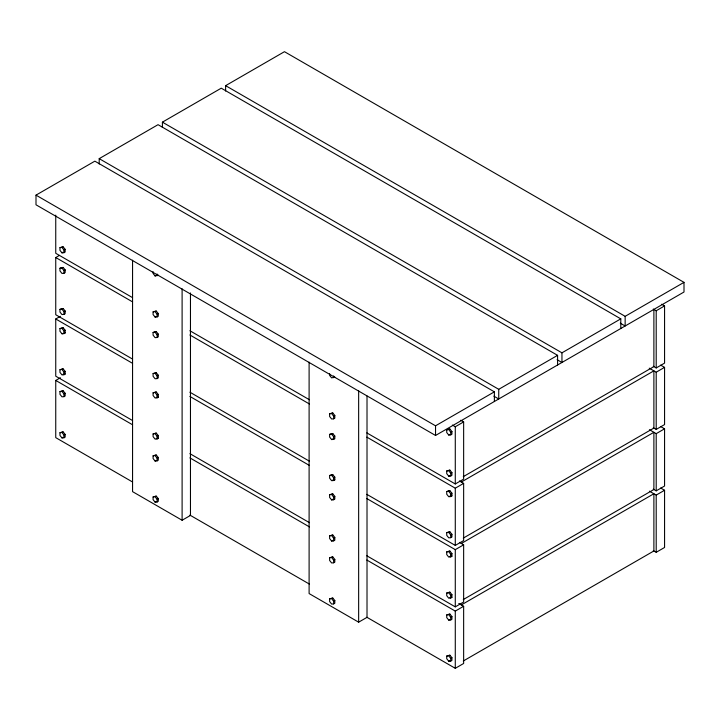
<?xml version="1.0" encoding="UTF-8"?>
<svg xmlns="http://www.w3.org/2000/svg" width="720" height="720" viewBox="0 0 720 720"><rect width="100%" height="100%" fill="white"/><g stroke="black" fill="none" stroke-linecap="round" stroke-linejoin="round"><path stroke-width="1.08" d="M225.621 91.026L225.621 85.662L284.463 51.687L684 282.357L684 292.014L435.537 435.465L36 204.795L36 195.138L94.851 161.163L494.379 391.833L494.379 401.49M99.207 164.016L99.207 158.652L158.049 124.677L557.586 355.338L557.586 364.995M162.414 127.521L162.414 122.157L221.256 88.182L620.793 318.852L620.793 328.509M59.967 247.68L63.144 246.834L65.151 249.336L65.151 252.018L63.99 252.684L61.983 252.864L59.967 250.362L59.967 247.68L63.144 246.834M63.99 252.684L63.99 250.002L65.151 249.336M61.983 252.864L63.144 252.198M132.543 359.082L55.746 314.739L55.746 257.526L59.463 255.384M59.967 268.254L63.144 267.408L65.151 269.91L65.151 272.592L63.99 273.258L61.983 273.438L59.967 270.936L59.967 268.254L63.144 267.408M63.99 273.258L63.99 270.576L65.151 269.91M59.967 309.375L63.144 308.52L65.151 311.031L65.151 313.713L63.99 314.379L61.983 314.559L59.967 312.057L59.967 309.375L63.144 308.52M63.99 314.379L63.99 311.697L65.151 311.031M132.543 420.525L55.746 376.191L55.746 318.978L60.39 316.296M59.967 328.608L63.144 327.753L65.151 330.255L65.151 332.937L63.99 333.612L61.983 333.792L59.967 331.29L59.967 328.608L63.144 327.753M153.09 271.674L153.09 273.465L155.097 275.967L156.258 275.292M155.097 275.967L158.274 275.121M63.99 333.612L63.99 330.93L65.151 330.255M61.983 333.792L65.151 332.937M153.09 311.904L156.258 311.049L158.274 313.551L158.274 316.233L157.113 316.908L155.097 317.088L153.09 314.586L153.09 311.904L156.258 311.049M59.967 369.729L63.144 368.874L65.151 371.376L65.151 374.058L63.99 374.733L61.983 374.913L59.967 372.411L59.967 369.729L63.144 368.874M157.113 316.908L157.113 314.226L158.274 313.551M155.097 317.088L156.258 316.413M63.99 374.733L63.99 372.051L65.151 371.376M132.543 481.977L55.746 437.643L55.746 380.43L60.39 377.748M153.09 332.478L156.258 331.623L158.274 334.125L158.274 336.807L157.113 337.482L155.097 337.662L153.09 335.16L153.09 332.478L156.258 331.623M157.113 337.482L157.113 334.8L158.274 334.125M59.967 391.635L63.144 390.789L65.151 393.291L65.151 395.973L63.99 396.648L61.983 396.828L59.967 394.317L59.967 391.635L63.144 390.789M63.99 396.648L63.99 393.966L65.151 393.291M153.09 373.59L156.258 372.744L158.274 375.246L158.274 377.928L157.113 378.594L155.097 378.774L153.09 376.272L153.09 373.59L156.258 372.744M157.113 378.594L157.113 375.912L158.274 375.246M59.967 432.756L63.144 431.91L65.151 434.412L65.151 437.094L63.99 437.76L61.983 437.94L59.967 435.438L59.967 432.756L63.144 431.91M63.99 437.76L63.99 435.078L65.151 434.412M61.983 437.94L63.144 437.274M153.09 392.823L156.258 391.977L158.274 394.479L158.274 397.161L157.113 397.827L155.097 398.007L153.09 395.505L153.09 392.823L156.258 391.977M157.113 397.827L157.113 395.145L158.274 394.479M153.09 433.944L156.258 433.089L158.274 435.591L158.274 438.273L157.113 438.948L155.097 439.128L153.09 436.626L153.09 433.944L156.258 433.089M157.113 438.948L157.113 436.266L158.274 435.591M153.09 455.859L156.258 455.004L158.274 457.506L158.274 460.188L157.113 460.863L155.097 461.043L153.09 458.541L153.09 455.859L156.258 455.004M157.113 460.863L157.113 458.181L158.274 457.506M155.097 461.043L156.258 460.368M329.625 373.599L329.625 375.39L331.641 377.892L334.809 377.037M153.09 496.98L156.258 496.125L158.274 498.627L158.274 501.309L157.113 501.984L155.097 502.164L153.09 499.662L153.09 496.98L156.258 496.125M157.113 501.984L157.113 499.302L158.274 498.627M155.097 502.164L156.258 501.489M329.625 413.829L332.802 412.974L334.809 415.476L334.809 418.158L333.648 418.833L331.641 419.013L329.625 416.511L329.625 413.829L332.802 412.974M333.648 418.833L333.648 416.151L334.809 415.476M329.625 434.394L332.802 433.548L334.809 436.05L334.809 438.732L333.648 439.398L331.641 439.578L329.625 437.076L329.625 434.394L332.802 433.548M132.561 260.199L132.561 491.643L182.106 520.254L190.467 515.421L190.467 292.959M333.648 439.398L333.648 436.716L334.809 436.05M331.641 439.578L332.802 438.912M329.625 475.515L332.802 474.669L334.809 477.171L334.809 479.853L333.648 480.519L331.641 480.699L329.625 478.197L329.625 475.515L332.802 474.669M333.648 480.519L333.648 477.837L334.809 477.171M36 195.138L435.537 425.808L494.379 391.833M99.207 158.652L498.744 389.313L557.586 355.338M162.414 122.157L561.951 352.827L620.793 318.852M225.621 85.662L625.149 316.332L684 282.357M329.625 494.748L332.802 493.902L334.809 496.404L334.809 499.086L333.648 499.752L331.641 499.932L329.625 497.43L329.625 494.748L332.802 493.902M446.733 429.858L449.901 429.003L451.917 431.514L451.917 434.196L450.756 434.862L448.74 435.042L446.733 432.54L446.733 429.858L449.901 429.003M452.367 425.061L455.283 426.744L463.644 421.92L463.644 479.133L455.283 483.957L366.822 432.891M653.292 309.06L656.208 310.743L664.569 305.919L664.569 363.123L656.208 367.956L653.292 366.273M333.648 499.752L333.648 497.07L334.809 496.404M331.641 499.932L332.802 499.266M450.756 434.862L450.756 432.18L451.917 431.514M448.74 435.042L449.901 434.376M329.625 535.869L332.802 535.014L334.809 537.516L334.809 540.198L333.648 540.873L331.641 541.053L329.625 538.551L329.625 535.869L332.802 535.014M446.733 470.979L449.901 470.124L451.917 472.626L451.917 475.308L450.756 475.983L448.74 476.163L446.733 473.661L446.733 470.979L449.901 470.124M333.648 540.873L333.648 538.191L334.809 537.516M331.641 541.053L332.802 540.378M450.756 475.983L450.756 473.301L451.917 472.626M448.74 476.163L449.901 475.488M463.266 476.667L653.886 366.615L653.886 309.402M329.625 557.784L332.802 556.929L334.809 559.431L334.809 562.113L333.648 562.788L331.641 562.968L329.625 560.466L329.625 557.784L332.802 556.929M461.322 482.031L653.886 370.854L653.886 428.067L463.266 538.119M446.733 491.553L449.901 490.698L451.917 493.2L451.917 495.882L450.756 496.557L448.74 496.737L446.733 494.235L446.733 491.553L449.901 490.698M366.822 437.121L455.283 488.196L463.644 483.372L463.644 540.585L455.283 545.409L366.822 494.334M649.242 368.172L656.208 372.195L664.569 367.362L664.569 424.575L656.208 429.408L653.292 427.725M333.648 562.788L333.648 560.106L334.809 559.431M450.756 496.557L450.756 493.875L451.917 493.2M329.625 598.896L332.802 598.05L334.809 600.552L334.809 603.234L333.648 603.9L331.641 604.08L329.625 601.578L329.625 598.896L332.802 598.05M446.733 532.665L449.901 531.819L451.917 534.321L451.917 537.003L450.756 537.669L448.74 537.849L446.733 535.347L446.733 532.665L449.901 531.819M333.648 603.9L333.648 601.218L334.809 600.552M450.756 537.669L450.756 534.987L451.917 534.321M446.733 551.898L449.901 551.052L451.917 553.554L451.917 556.236L450.756 556.902L448.74 557.082L446.733 554.58L446.733 551.898L449.901 551.052M461.322 543.483L653.886 432.306L653.886 489.51L463.266 599.571M366.822 498.573L455.283 549.648L463.644 544.824L463.644 602.028L455.283 606.861L366.822 555.786M649.404 429.714L656.208 433.647L664.569 428.814L664.569 486.027L656.208 490.851L653.292 489.168M450.756 556.902L450.756 554.22L451.917 553.554M309.105 362.124L309.105 593.568L358.65 622.179L367.011 617.346L367.011 396.009M446.733 593.019L449.901 592.164L451.917 594.675L451.917 597.357L450.756 598.023L448.74 598.203L446.733 595.701L446.733 593.019L449.901 592.164M450.756 598.023L450.756 595.341L451.917 594.675M461.322 604.926L653.886 493.749L653.886 550.962L463.266 661.014M446.733 614.934L449.901 614.079L451.917 616.581L451.917 619.263L450.756 619.938L448.74 620.118L446.733 617.616L446.733 614.934L449.901 614.079M366.822 560.025L455.283 611.1L463.644 606.267L463.644 663.48L455.283 668.313L366.822 617.238M649.404 491.166L656.208 495.09L664.569 490.266L664.569 547.479L656.208 552.303L653.292 550.62M450.756 619.938L450.756 617.256L451.917 616.581M448.74 620.118L449.901 619.443M446.733 656.055L449.901 655.2L451.917 657.702L451.917 660.384L450.756 661.059L448.74 661.239L446.733 658.737L446.733 656.055L449.901 655.2M450.756 661.059L450.756 658.377L451.917 657.702M448.74 661.239L449.901 660.564M63.144 374.238L65.151 374.058M156.258 397.341L158.274 397.161M156.258 438.453L158.274 438.273M332.802 480.033L334.809 479.853M449.901 496.062L451.917 495.882M449.901 556.416L451.917 556.236M449.901 597.537L451.917 597.357M661.653 304.227L664.569 305.919M620.289 323.181L625.149 325.989L625.149 316.332M660.681 365.121L664.569 367.362M557.091 359.676L561.951 362.484L561.951 352.827M660.681 426.573L664.569 428.814M660.681 488.016L664.569 490.266M493.884 396.171L498.744 398.97L498.744 389.313M460.728 420.237L463.644 421.92M459.459 480.96L463.644 483.372M132.543 297.63L55.746 253.287L55.746 215.145M189.891 330.741L309.465 399.771M55.746 257.526L132.543 301.869M189.891 334.98L309.465 404.01M459.459 542.403L463.644 544.824M189.891 392.193L309.465 461.223M55.746 318.978L132.543 363.321M189.891 396.432L309.465 465.462M458.784 603.468L463.644 606.267M189.891 453.645L309.465 522.675M55.746 380.43L132.543 424.764M189.891 457.884L309.465 526.914M189.891 515.088L309.465 584.127M448.74 429.678L450.756 432.18M448.74 470.799L450.756 473.301M448.74 491.373L450.756 493.875M448.74 532.485L450.756 534.987M448.74 551.718L450.756 554.22M331.641 413.649L333.648 416.151M331.641 434.214L333.648 436.716M448.74 592.839L450.756 595.341M448.74 614.754L450.756 617.256M331.641 475.335L333.648 477.837M331.641 494.568L333.648 497.07M448.74 655.875L450.756 658.377M155.097 311.724L157.113 314.226M331.641 535.689L333.648 538.191M155.097 332.298L157.113 334.8M331.641 557.604L333.648 560.106M61.983 247.5L63.99 250.002M155.097 373.41L157.113 375.912M331.641 598.716L333.648 601.218M61.983 268.074L63.99 270.576M155.097 392.643L157.113 395.145M61.983 309.195L63.99 311.697M155.097 433.764L157.113 436.266M61.983 328.428L63.99 330.93M155.097 455.679L157.113 458.181M61.983 369.549L63.99 372.051M155.097 496.8L157.113 499.302M61.983 391.455L63.99 393.966M61.983 432.576L63.99 435.078M656.208 310.743L656.208 367.956M656.208 372.195L656.208 429.408M656.208 433.647L656.208 490.851M656.208 495.09L656.208 552.303M455.283 426.744L455.283 483.957M455.283 488.196L455.283 545.409M455.283 549.648L455.283 606.861M455.283 611.1L455.283 668.313M435.537 425.808L435.537 435.465M358.65 390.726L358.65 622.179M333.648 375.921L333.648 377.712M182.106 288.801L182.106 520.254M157.113 273.996L157.113 275.787"/></g></svg>
